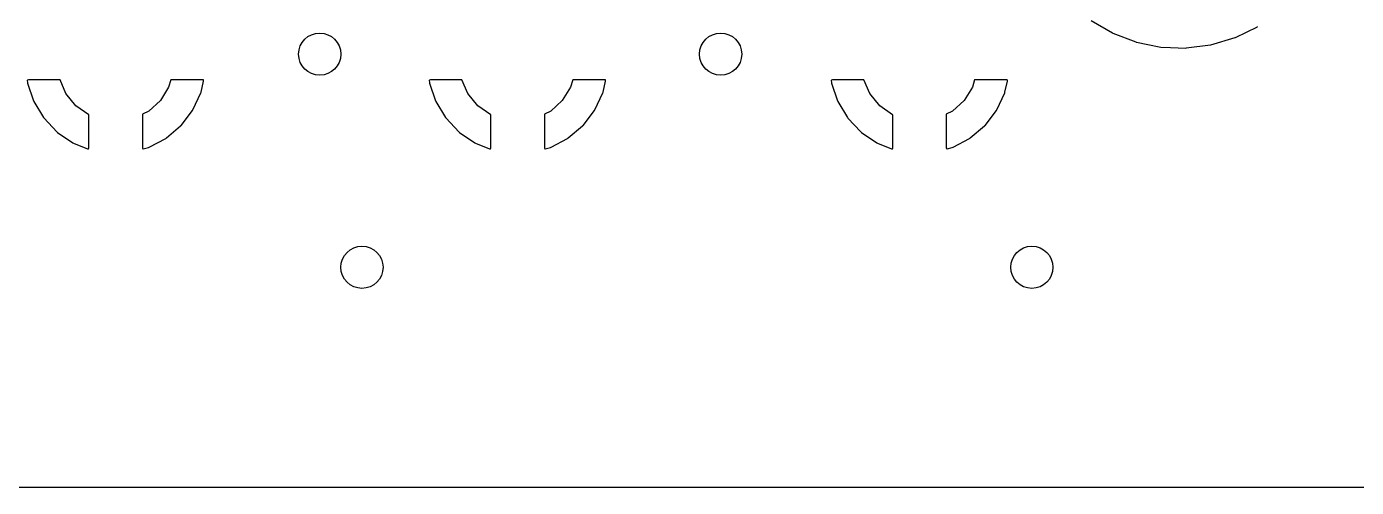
# Model space of a CAD drawing. Extents: x 2.37 to 5.13, y -5.38 to -2.62.
# Drawn here: x 2.8749 to 3.3711, y -5.3821 to -5.2102 of the extents above; entities that cross this region are included whole.
import ezdxf

# ---------------------------------------------------------------- set-up
doc = ezdxf.new("R2010")
doc.units = 0
doc.header["$MEASUREMENT"] = 0
doc.layers.add('BLACK', color=7, linetype='CONTINUOUS')

msp = doc.modelspace()

# ---------------------------------------------------------------- linework, layer by layer
at = {"layer": 'BLACK', "linetype": 'CONTINUOUS'}
for p, q in [((3.27216, -5.20794), (3.28006, -5.21256)), ((3.32594, -5.21424), (3.33415, -5.21022)), ((3.33415, -5.21022), (3.33426, -5.21016)), ((3.28006, -5.21256), (3.28006, -5.21256)), ((3.28006, -5.21256), (3.28016, -5.21262)), ((3.28016, -5.21262), (3.28027, -5.21266)), ((3.28027, -5.21266), (3.28882, -5.21593)), ((3.31683, -5.21699), (3.32583, -5.2143)), ((3.32583, -5.2143), (3.32594, -5.21424)), ((3.32594, -5.21424), (3.32594, -5.21424)), ((3.28882, -5.21593), (3.28882, -5.21593)), ((3.28882, -5.21593), (3.28893, -5.21597)), ((3.28893, -5.21597), (3.28905, -5.216)), ((3.28905, -5.216), (3.28905, -5.216)), ((3.28905, -5.216), (3.29328, -5.21686)), ((3.29328, -5.21686), (3.29814, -5.21784)), ((3.29814, -5.21784), (3.30172, -5.21798)), ((3.30172, -5.21798), (3.3074, -5.21818)), ((3.3074, -5.21818), (3.3074, -5.21818)), ((3.3074, -5.21818), (3.30752, -5.21819)), ((3.30752, -5.21819), (3.30764, -5.21817)), ((3.30764, -5.21817), (3.31672, -5.21701)), ((3.30764, -5.21817), (3.30764, -5.21817)), ((3.31672, -5.21701), (3.31683, -5.21699)), ((2.87519, -5.23014), (2.8751, -5.2303)), ((2.8751, -5.2303), (2.87518, -5.23101)), ((2.87558, -5.23), (2.87519, -5.23014)), ((2.88732, -5.23), (2.87558, -5.23)), ((2.88955, -5.23515), (2.88732, -5.23)), ((2.92865, -5.23), (2.92785, -5.23274)), ((2.94072, -5.23), (2.92865, -5.23)), ((2.93997, -5.23463), (2.94089, -5.2305)), ((2.94075, -5.23001), (2.94072, -5.23)), ((2.94084, -5.23009), (2.94075, -5.23001)), ((2.94087, -5.2303), (2.94084, -5.23009)), ((2.94089, -5.2305), (2.94087, -5.2303)), ((3.02519, -5.23014), (3.0251, -5.2303)), ((3.0251, -5.2303), (3.02518, -5.23101)), ((3.02558, -5.23), (3.02519, -5.23014)), ((3.03732, -5.23), (3.02558, -5.23)), ((3.03955, -5.23515), (3.03732, -5.23)), ((3.07865, -5.23), (3.07785, -5.23274)), ((3.09072, -5.23), (3.07865, -5.23)), ((3.08997, -5.23463), (3.09089, -5.2305)), ((3.09075, -5.23001), (3.09072, -5.23)), ((3.09084, -5.23009), (3.09075, -5.23001)), ((3.09087, -5.2303), (3.09084, -5.23009)), ((3.09089, -5.2305), (3.09087, -5.2303)), ((3.17519, -5.23014), (3.1751, -5.2303)), ((3.1751, -5.2303), (3.17518, -5.23101)), ((3.17558, -5.23), (3.17519, -5.23014)), ((3.18732, -5.23), (3.17558, -5.23)), ((3.18955, -5.23515), (3.18732, -5.23)), ((3.22865, -5.23), (3.22785, -5.23274)), ((3.24072, -5.23), (3.22865, -5.23)), ((3.23997, -5.23463), (3.24089, -5.2305)), ((3.24075, -5.23001), (3.24072, -5.23)), ((3.24084, -5.23009), (3.24075, -5.23001)), ((3.24087, -5.2303), (3.24084, -5.23009)), ((3.24089, -5.2305), (3.24087, -5.2303)), ((2.87518, -5.23101), (2.87524, -5.23131)), ((2.87524, -5.23131), (2.87746, -5.23791)), ((2.89325, -5.23972), (2.88955, -5.23515)), ((2.92785, -5.23274), (2.92476, -5.23774)), ((2.93693, -5.24123), (2.93987, -5.23493)), ((2.93987, -5.23493), (2.93997, -5.23463)), ((3.02518, -5.23101), (3.02524, -5.23131)), ((3.02524, -5.23131), (3.02746, -5.23791)), ((3.04325, -5.23972), (3.03955, -5.23515)), ((3.07785, -5.23274), (3.07476, -5.23774)), ((3.08693, -5.24123), (3.08987, -5.23493)), ((3.08987, -5.23493), (3.08997, -5.23463)), ((3.17518, -5.23101), (3.17524, -5.23131)), ((3.17524, -5.23131), (3.17746, -5.23791)), ((3.19325, -5.23972), (3.18955, -5.23515)), ((3.22785, -5.23274), (3.22476, -5.23774)), ((3.23693, -5.24123), (3.23987, -5.23493)), ((3.23987, -5.23493), (3.23997, -5.23463)), ((2.87746, -5.23791), (2.87759, -5.23819)), ((2.87759, -5.23819), (2.88118, -5.24415)), ((2.89804, -5.24313), (2.89325, -5.23972)), ((2.92476, -5.23774), (2.92043, -5.24172)), ((3.02746, -5.23791), (3.02759, -5.23819)), ((3.02759, -5.23819), (3.03118, -5.24415)), ((3.04804, -5.24313), (3.04325, -5.23972)), ((3.07476, -5.23774), (3.07043, -5.24172)), ((3.17746, -5.23791), (3.17759, -5.23819)), ((3.17759, -5.23819), (3.18118, -5.24415)), ((3.19804, -5.24313), (3.19325, -5.23972)), ((3.22476, -5.23774), (3.22043, -5.24172)), ((2.88118, -5.24415), (2.88137, -5.2444)), ((2.88137, -5.2444), (2.88615, -5.24946)), ((2.89807, -5.24314), (2.89804, -5.24313)), ((2.89807, -5.25557), (2.89807, -5.24314)), ((2.92043, -5.24172), (2.91807, -5.24292)), ((2.91807, -5.24292), (2.91807, -5.25538)), ((2.93254, -5.24703), (2.93677, -5.2415)), ((2.93677, -5.2415), (2.93693, -5.24123)), ((3.03118, -5.24415), (3.03137, -5.2444)), ((3.03137, -5.2444), (3.03615, -5.24946)), ((3.04807, -5.24314), (3.04804, -5.24313)), ((3.04807, -5.25557), (3.04807, -5.24314)), ((3.07043, -5.24172), (3.06807, -5.24292)), ((3.06807, -5.24292), (3.06807, -5.25538)), ((3.08254, -5.24703), (3.08677, -5.2415)), ((3.08677, -5.2415), (3.08693, -5.24123)), ((3.18118, -5.24415), (3.18137, -5.2444)), ((3.18137, -5.2444), (3.18615, -5.24946)), ((3.19807, -5.24314), (3.19804, -5.24313)), ((3.19807, -5.25557), (3.19807, -5.24314)), ((3.22043, -5.24172), (3.21807, -5.24292)), ((3.21807, -5.24292), (3.21807, -5.25538)), ((3.23254, -5.24703), (3.23677, -5.2415)), ((3.23677, -5.2415), (3.23693, -5.24123)), ((2.88615, -5.24946), (2.88638, -5.24966)), ((2.88638, -5.24966), (2.89214, -5.25357)), ((2.92701, -5.25174), (2.93233, -5.24725)), ((2.93233, -5.24725), (2.93254, -5.24703)), ((3.03615, -5.24946), (3.03638, -5.24966)), ((3.03638, -5.24966), (3.04214, -5.25357)), ((3.07701, -5.25174), (3.08233, -5.24725)), ((3.08233, -5.24725), (3.08254, -5.24703)), ((3.18615, -5.24946), (3.18638, -5.24966)), ((3.18638, -5.24966), (3.19214, -5.25357)), ((3.22701, -5.25174), (3.23233, -5.24725)), ((3.23233, -5.24725), (3.23254, -5.24703)), ((2.89214, -5.25357), (2.89241, -5.25372)), ((2.89241, -5.25372), (2.89759, -5.25579)), ((2.91838, -5.25581), (2.92031, -5.25528)), ((2.92031, -5.25528), (2.9206, -5.25516)), ((2.9206, -5.25516), (2.92675, -5.25192)), ((2.92675, -5.25192), (2.92701, -5.25174)), ((3.04214, -5.25357), (3.04241, -5.25372)), ((3.04241, -5.25372), (3.04759, -5.25579)), ((3.06838, -5.25581), (3.07031, -5.25528)), ((3.07031, -5.25528), (3.0706, -5.25516)), ((3.0706, -5.25516), (3.07675, -5.25192)), ((3.07675, -5.25192), (3.07701, -5.25174)), ((3.19214, -5.25357), (3.19241, -5.25372)), ((3.19241, -5.25372), (3.19759, -5.25579)), ((3.21838, -5.25581), (3.22031, -5.25528)), ((3.22031, -5.25528), (3.2206, -5.25516)), ((3.2206, -5.25516), (3.22675, -5.25192)), ((3.22675, -5.25192), (3.22701, -5.25174)), ((2.89759, -5.25579), (2.89801, -5.2558)), ((2.89801, -5.2558), (2.89807, -5.25557)), ((2.91807, -5.25538), (2.91821, -5.25577)), ((2.91821, -5.25577), (2.91828, -5.25581)), ((2.91828, -5.25581), (2.91838, -5.25581)), ((3.04759, -5.25579), (3.04801, -5.2558)), ((3.04801, -5.2558), (3.04807, -5.25557)), ((3.06807, -5.25538), (3.06821, -5.25577)), ((3.06821, -5.25577), (3.06828, -5.25581)), ((3.06828, -5.25581), (3.06838, -5.25581)), ((3.19759, -5.25579), (3.19801, -5.2558)), ((3.19801, -5.2558), (3.19807, -5.25557)), ((3.21807, -5.25538), (3.21821, -5.25577)), ((3.21821, -5.25577), (3.21828, -5.25581)), ((3.21828, -5.25581), (3.21838, -5.25581)), ((5.12919, -5.38211), (2.37081, -5.38211))]:
    msp.add_line(p, q, dxfattribs=at)
at = {"layer": 'BLACK'}
for centre in [(2.98425, -5.22047), (3.13386, -5.22047), (3, -5.3), (3.25, -5.3)]:
    msp.add_circle(centre, 0.00787, dxfattribs=at)

doc.saveas('drawing.dxf')
